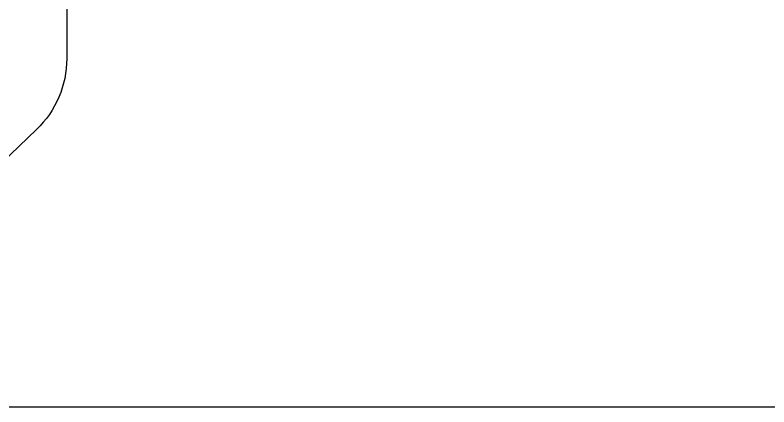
# Model space of a CAD drawing. Header units: feet. Extents: x -208 to 2089, y -974 to 342.
# Drawn here: x 1297.5 to 1412.7, y -628.9 to -569 of the extents above; entities that cross this region are included whole.
import ezdxf
from ezdxf import colors
from ezdxf.entities.mleader import LeaderData, LeaderLine
from ezdxf.math import Vec2, Vec3

# ---------------------------------------------------------------- set-up
doc = ezdxf.new("R2010")
doc.units = ezdxf.units.FT
doc.header["$MEASUREMENT"] = 0
doc.layers.get('Defpoints').update_dxf_attribs({"color": 5})
doc.layers.add('EQUIPMENT', color=6, linetype='Continuous')
doc.layers.add('TEXT', color=1, linetype='Continuous')
doc.styles.add('NEI-A', font='arial.ttf', dxfattribs={"height": 0.1})

msp = doc.modelspace()

# ---------------------------------------------------------------- linework, layer by layer
at = {"layer": 'Defpoints'}
msp.add_lwpolyline([(1239.61679, -300.87849), (1239.61679, -628.87849), (1737.55457, -628.87849), (1737.47456, -300.87849)], close=True, dxfattribs=at)
at = {"layer": 'EQUIPMENT'}
msp.add_lwpolyline([(1305.41733, -557.35787), (1305.41733, -575.6298, -0.204607432), (1300.78924, -586.46602), (1290.19272, -596.60851)], format="xyb", dxfattribs=at)

# ---------------------------------------------------------------- leaders
at = {"layer": 'TEXT'}
ml = msp.add_multileader_mtext('Standard', dxfattribs=at)
ml.set_content('{\\H1.08333x;2 POS. 35kV 600 A,P JUNCTION INSERT SEE DETAIL 1.}', color=256, style='NEI-A')
ml.set_leader_properties()
ml.build(insert=Vec2(0, 0))
ml.multileader.update_dxf_attribs({"dogleg_length": 0.0625, "arrow_head_size": 2.5, "scale": 20})
ctx = ml.context
ctx.base_point, ctx.scale, ctx.char_height, ctx.arrow_head_size, ctx.landing_gap_size, ctx.plane_origin = Vec3(840.08622, -584.15422), 20, 2, 2.5, 1.5, Vec3(795.9645, -563.82487)
notes = []
notes.append((ctx, [(0, (1, 1, 0), (838.83622, -584.15422), (1, 0), 1.25, [(0, [(815.23018, -531.62117)], 0, [])])]))
ctx.mtext.insert, ctx.mtext.width, ctx.mtext.line_spacing_factor, ctx.mtext.flow_direction = Vec3(841.58622, -583.13575), 32.8297529, 0.9, 5
ml = msp.add_multileader_mtext('Standard', dxfattribs=at)
ml.set_content('KIT, LIFTING EYE ASSEMBLY', color=256, style='NEI-A')
ml.set_leader_properties()
ml.build(insert=Vec2(0, 0))
ml.multileader.update_dxf_attribs({"dogleg_length": 0.0625, "arrow_head_size": 2.5, "scale": 20})
ctx = ml.context
ctx.base_point, ctx.scale, ctx.char_height, ctx.arrow_head_size, ctx.landing_gap_size, ctx.plane_origin = Vec3(863.0598, -572.65713), 20, 2, 2.5, 1.5, Vec3(812.91346, -603.76299)
notes.append((ctx, [(0, (1, 1, 0), (861.8098, -572.65713), (1, 0), 1.25, [(0, [(859.6142, -559.24416)], 0, [])])]))
ctx.mtext.insert, ctx.mtext.width, ctx.mtext.line_spacing_factor, ctx.mtext.flow_direction = Vec3(864.5598, -571.64007), 24.0519796, 0.9, 5
ml = msp.add_multileader_mtext('Standard', dxfattribs=at)
ml.set_content('"TEE" GROUND\\PCONNECTOR', color=256, style='NEI-A')
ml.set_leader_properties()
ml.build(insert=Vec2(0, 0))
ml.multileader.update_dxf_attribs({"dogleg_length": 0.0625, "arrow_head_size": 2.14436, "scale": 20})
ctx = ml.context
ctx.base_point, ctx.scale, ctx.char_height, ctx.arrow_head_size, ctx.landing_gap_size, ctx.plane_origin = Vec3(1081.74917, -570.82816), 20, 2, 2.14436, 1.28662, Vec3(1033.50147, -608.9926)
notes.append((ctx, [(0, (1, 1, 0), (1080.67699, -570.82816), (1, 0), 1.07218, [(0, [(1073.10105, -578.21336)], 0, [])])]))
ctx.mtext.insert, ctx.mtext.width, ctx.mtext.defined_height, ctx.mtext.line_spacing_factor, ctx.mtext.flow_direction = Vec3(1083.03579, -569.8111), 17.4900693, 4.59906, 0.9, 5
for ctx, leaders in notes:
    for number, flags, end, landing, length, lines in leaders:
        leader = LeaderData()
        leader.index, (leader.has_last_leader_line, leader.has_dogleg_vector, leader.attachment_direction) = number, flags
        leader.last_leader_point, leader.dogleg_vector, leader.dogleg_length = Vec3(end), Vec3(landing), length
        for number, points, colour, breaks in lines:
            line = LeaderLine()
            line.index, line.vertices, line.color, line.breaks = number, Vec3.list(points), colors.encode_raw_color(colour), breaks
            leader.lines.append(line)
        ctx.leaders.append(leader)

doc.saveas('drawing.dxf')
